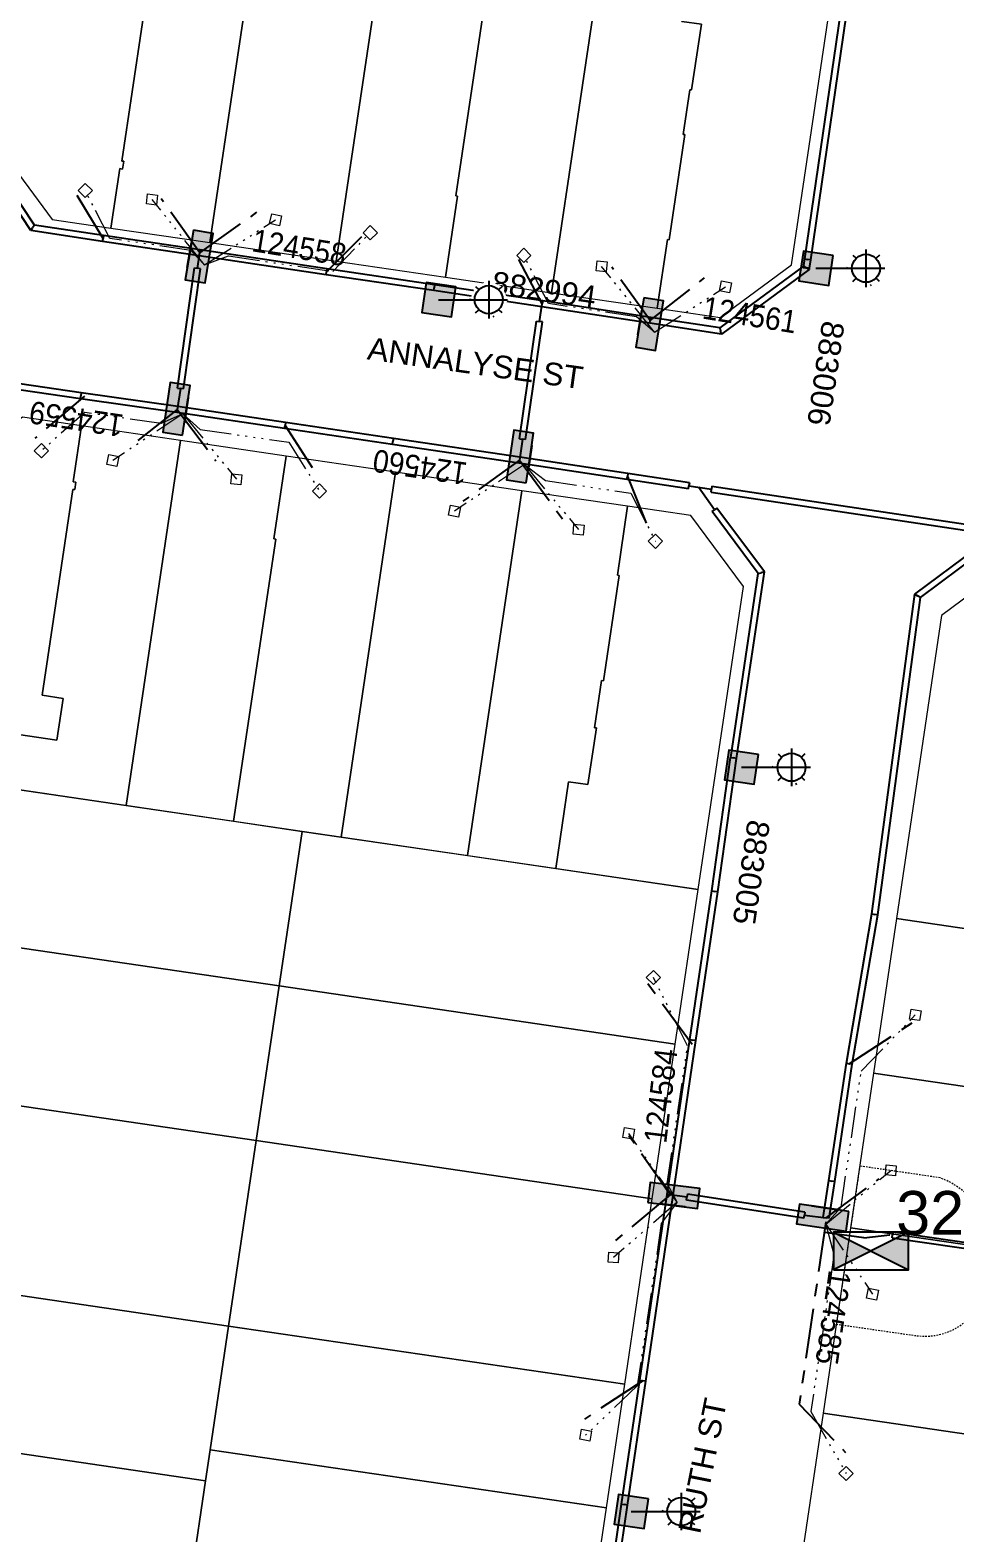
# Model space of a CAD drawing. Header units: metres. Extents: x 302924 to 306036, y 6267404 to 6269261.
# Drawn here: x 303997 to 304070.9, y 6268404.1 to 6268524.1 of the extents above; entities that cross this region are included whole.
import ezdxf
from ezdxf.enums import TextEntityAlignment as Align

# ---------------------------------------------------------------- set-up
doc = ezdxf.new("R2010")
doc.units = ezdxf.units.M
doc.set_wipeout_variables(frame=1)
for name, pattern in [('Cable Exist UG', [7, 4, -1, 1, -1]), ('DASHED', [19.05, 12.7, -6.35]), ('DOT', [6.35, 0, -6.35]), ('HIDDEN2', [0.1875, 0.125, -0.0625]), ('PHANTOMX2', [5.6, 2.5, -0.5, 0.15, -0.5, 0.15, -0.5, 0.15, -0.5, 0.15, -0.5])]:
    doc.linetypes.add(name, pattern=pattern)
doc.layers.get('0').update_dxf_attribs({"color": 6})
for name, color, linetype, lineweight in [('Cadastre Land Parcels_SP_EXT', 118, 'Continuous', 15), ('Cadastre Other Property_SP_EXT', 138, 'DASHED', 15), ('Cadastre Road Names_SP_HV_LV_SL_EXT', 211, 'Continuous', 15), ('Services_SP_EXT', 42, 'PHANTOMX2', 20)]:
    doc.layers.add(name, color=color, linetype=linetype, lineweight=lineweight)
for name, color, linetype in [('Duct_SP_EXT', 30, 'Continuous'), ('Equip_SP_SL_EXT', 7, 'Continuous'), ('Sub_SP_EXT', 7, 'Continuous'), ('SupportsUG_SP_LV_EXT', 7, 'Continuous'), ('SupportsUG_SP_LV_SL_EXT', 7, 'Continuous'), ('Trench_SP_EXT', 7, 'Continuous')]:
    doc.layers.add(name, color=color, linetype=linetype)
doc.styles.add('COLUMN_LABEL', font='arial.ttf', dxfattribs={"height": 2})
doc.styles.add('POLE_LABEL', font='arial.ttf', dxfattribs={"height": 2})
doc.styles.add('SL_LABEL', font='arial.ttf', dxfattribs={"height": 2})
doc.styles.get("Standard").update_dxf_attribs({"font": 'arial.ttf'})

# ---------------------------------------------------------------- blocks, each defined once
blk = doc.blocks.new('COLUMN_EXT')
blk.add_hatch(color=256).paths.add_polyline_path([(1.2, 1.2), (-1.2, 1.2), (-1.2, -1.2), (1.2, -1.2)])
blk.add_lwpolyline([(-1.2, 1.2), (-1.2, -1.2), (1.2, -1.2), (1.2, 1.2)], close=True)
at = {"style": 'COLUMN_LABEL', "width": 0.9, "flags": 8}
blk.add_attdef('ASSET_NUM', text='', height=1.8, rotation=360, dxfattribs=at).set_placement((4, 2), align=Align.MIDDLE_LEFT)
at = {"flags": 1}
blk.add_attdef('Z', (-2.35, -1.81), '', height=0.2, rotation=270, dxfattribs=at)
at = {"flags": 9}
for tag, p in [('NOTES', (-2, -1.81)), ('SUBURB', (-1.8, -1.81)), ('STREETNAME', (-1.6, -1.81)), ('LOCATION', (-1.4, -1.81)), ('LEGEND', (-1.2, -1.81)), ('USAGE', (-1, -1.81)), ('STATE', (-0.8, -1.81)), ('OWNED_BY', (-0.6, -1.81)), ('COLUMN_TYPE', (-0.4, -1.81))]:
    blk.add_attdef(tag, text='', height=0.2, rotation=270, dxfattribs=at).set_placement(p, align=Align.MIDDLE_LEFT)
for tag, style, p in [('STREET_CODE', 'COLUMN_LABEL', (-0.2, -1.81)), ('STRUCTURE_PLANT_NUMBER', 'POLE_LABEL', (0.03, -1.81))]:
    blk.add_attdef(tag, text='', height=0.2, rotation=270, dxfattribs=dict(at, style=style)).set_placement(p, align=Align.MIDDLE_LEFT)
blk = doc.blocks.new('SL_LANTERN_EXT')
at = {"style": 'SL_LABEL', "flags": 9}
blk.add_attdef('STREET_CODE', text='', height=0.001, rotation=270, dxfattribs=at).set_placement((0, 0), align=Align.MIDDLE_LEFT)
at = {"flags": 9}
for tag in ['CONSTRUCTED_VOLTAGE', 'CONTROL_TYPE', 'LANTERN_PURPOSE', 'LANTERN_TYPE', 'NO_PHASES', 'OPERATING_VOLTAGE', 'ORIENTATION', 'OWNED_BY', 'STATE', 'USAGE', 'CEXIST', 'CNEW', 'CNUMBER', 'CREMOVE', 'CREPLACE', 'LKINGHEIGHT', 'LBRACKET', 'LBRACKETVOCAB', 'LCATEGORY', 'LCHARGE1', 'LCHARGE1PERCENT', 'LCHARGE2', 'LCHARGE2PERCENT', 'LCHARGE3', 'LCHARGE3PERCENT', 'LEXIST', 'LLAMP', 'LLAMPVOCAB', 'LMAST', 'LMASTVOCAB', 'LNEW', 'LANTNUMBER', 'LOUTREACH', 'LOUTREACHVOCAB', 'LRATECODE', 'LREMOVE', 'LREPLACE', 'LTYPE', 'LTYPEVOCAB', 'LEGEND', 'SUBURB', 'STREETNAME', 'LOCATION', 'NOTES', 'MAINTAINED_BY']:
    blk.add_attdef(tag, text='', height=0.01, rotation=270, dxfattribs=at).set_placement((-0.01, 0), align=Align.MIDDLE_LEFT)
for tag, height, flags in [('OPERATED_BY', 0.01, 9), ('Z', 0.001, 1)]:
    blk.add_attdef(tag, (-0.01, 0), '', height=height, rotation=270, dxfattribs=dict(flags=flags))
at = {"flags": 8}
blk.add_attdef('LNUMBER', text='', height=1, dxfattribs=at).set_placement((7, -1), align=Align.MIDDLE_LEFT)
at = {"linetype": 'DOT'}
blk.add_wipeout([(2.5, 0), (2.93, 1.06), (3.99, 1.5), (5.06, 1.06), (5.5, 0), (5.06, -1.06), (3.99, -1.5), (2.93, -1.06)], dxfattribs=at)
for p, q in [((3.99, 1.5), (3.99, -1.5)), ((3.99, 1.5), (3.99, 1.12)), ((-0.01, 0), (2.87, 0)), ((2.93, 1.06), (3.2, 0.8)), ((5.06, 1.06), (4.79, 0.8)), ((2.5, 0), (5.5, 0)), ((2.93, -1.06), (3.2, -0.8)), ((3.99, -1.13), (3.99, -1.5)), ((5.06, -1.06), (4.79, -0.8)), ((5.12, 0), (5.5, 0))]:
    blk.add_line(p, q)
at = {"linetype": 'DOT', "flags": 128}
blk.add_lwpolyline([(2.5, 0), (2.93, 1.06), (3.99, 1.5), (5.06, 1.06), (5.5, 0), (5.06, -1.06), (3.99, -1.5), (2.93, -1.06), (2.5, 0)], close=True, dxfattribs=at)
blk.add_circle((3.99, 0), 1.12)
blk = doc.blocks.new('CCP_EXT')
blk.add_lwpolyline([(-0.57, 0), (0, 0.57), (0.57, 0), (0, -0.57), (-0.57, 0)])
at = {"flags": 9}
for tag in ['CCP_TYPE', 'CONSTRUCTED_VOLTAGE', 'NO_PHASES', 'OPERATING_VOLTAGE', 'ORIENTATION', 'OWNED_BY', 'USAGE', 'LEGEND', 'LIFE_SUPPORT', 'STATE', 'NOTES']:
    blk.add_attdef(tag, text='', height=0.01, dxfattribs=at).set_placement((0, 0), align=Align.MIDDLE_LEFT)
at = {"flags": 1}
blk.add_attdef('Z', (0, 0), '', height=0.01, dxfattribs=at)
blk = doc.blocks.new('PILLAR_EXT')
at = {"layer": 'SupportsUG_SP_LV_EXT', "linetype": 'Continuous'}
h = blk.add_hatch(color=256, dxfattribs=at)
h.dxf.hatch_style = 1
h.paths.add_polyline_path([(-0.8, 0), (-0.8, 2), (0.8, 2), (0.8, 0)])
h = blk.add_hatch(color=256, dxfattribs=at)
h.dxf.hatch_style = 1
h.paths.add_polyline_path([(-0.8, -2), (-0.8, 0), (0.8, 0), (0.8, -2)])
blk.add_lwpolyline([(-0.8, 2), (-0.8, -1), (-0.8, 1), (-0.8, -2), (0.8, -2), (0.8, 2)], close=True)
at = {"width": 0.9}
blk.add_attdef('ASSET_NUM', text='', height=1.8, rotation=360, dxfattribs=at).set_placement((4, 2), align=Align.MIDDLE_LEFT)
for tag, flags, p in [('OWNED_BY', 9, (-0.2, 0)), ('STREETNAME', 9, (-0.18, 0)), ('SUBURB', 1, (-0.16, 0)), ('PARENT', 9, (-0.14, 0)), ('NOTES', 9, (-0.13, 0)), ('LOCATION', 9, (-0.11, 0)), ('LEGEND', 9, (-0.09, 0)), ('SUPPORT_TYPE', 9, (-0.07, 0)), ('USAGE', 9, (-0.06, 0)), ('STATE', 9, (-0.03, 0))]:
    blk.add_attdef(tag, text='', height=0.01, rotation=270, dxfattribs=dict(flags=flags)).set_placement(p, align=Align.CENTER)
blk = doc.blocks.new('SUB_PADMOUNT_EXT')
h = blk.add_hatch(color=256)
h.dxf.hatch_style = 1
h.paths.add_polyline_path([(-3, 1.5), (-3, -1.5), (0, 0)])
h = blk.add_hatch(color=256)
h.dxf.hatch_style = 1
h.paths.add_polyline_path([(3, 1.5), (0, 0), (3, -1.5)])
for p, q in [((-3, 1.5), (3, -1.5)), ((3, 1.5), (-3, -1.5))]:
    blk.add_line(p, q)
at = {"linetype": 'Continuous'}
blk.add_lwpolyline([(-3, -1.5), (3, -1.5), (3, 1.5), (-3, 1.5)], close=True, dxfattribs=at)
at = {"flags": 8}
blk.add_attdef('ASSET_NUM', text='', height=2.5, dxfattribs=at).set_placement((0, 5), align=Align.MIDDLE_CENTER)
for tag, flags, p in [('STREET_CODE', 9, (1.5, 0)), ('OPERATING_VOLTAGE', 9, (1.5, -0.4)), ('ORIENTATION', 9, (1.5, -0.6)), ('OWNED_BY', 9, (1.5, -0.8)), ('OPERATED_BY', 9, (1.5, -1)), ('NO_PHASES', 9, (1.5, -0.2)), ('MAINTAINED_BY', 9, (1.5, -1.2)), ('CONSTRUCTED_VOLTAGE', 9, (1.5, -1.4)), ('SECONDARY_VOLTAGE', 9, (1.5, -1.6)), ('STATE', 9, (1.5, -1.8)), ('SUBSTATION_TYPE', 9, (1.5, -2.2)), ('PARENT', 9, (1.5, -2)), ('USAGE', 9, (1.5, -2.4)), ('SUBURB', 9, (1.5, -2.8)), ('STREETNAME', 9, (1.5, -3)), ('Z', 1, (1.5, -3.6)), ('LEGEND', 9, (1.5, -2.6)), ('LOCATION', 9, (1.5, -3.2)), ('NOTES', 9, (1.5, -3.4))]:
    blk.add_attdef(tag, text='', height=0.2, dxfattribs=dict(flags=flags)).set_placement(p, align=Align.MIDDLE_LEFT)

msp = doc.modelspace()

# ---------------------------------------------------------------- linework, layer by layer
at = {"layer": 'Cadastre Land Parcels_SP_EXT', "linetype": 'Continuous'}
for points in [[(304015.8214, 6268536.7893), (303998.2688, 6268539.3685), (303997.6279, 6268535.0659), (304009.0126, 6268533.3937), (304008.5133, 6268530.0498), (304006.8476, 6268530.2941), (304004.3705, 6268513.6623), (304004.514, 6268513.6415), (304004.4227, 6268513.0289), (304004.205, 6268513.0612), (304003.4968, 6268508.3147), (304011.4031, 6268507.153), (304015.8214, 6268536.7893)], [(304025.9012, 6268535.3071), (304015.8214, 6268536.7893), (304011.4031, 6268507.153), (304021.4838, 6268505.6708), (304025.9012, 6268535.3071)], [(304009.0126, 6268533.3937), (303997.6279, 6268535.0659), (303994.5881, 6268514.6703), (303998.793, 6268509.0059), (304003.4968, 6268508.3147), (304004.205, 6268513.0612), (304004.4227, 6268513.0289), (304004.514, 6268513.6415), (304004.3705, 6268513.6623), (304006.8476, 6268530.2941), (304008.5133, 6268530.0498), (304009.0126, 6268533.3937)], [(304031.1842, 6268510.8592), (304031.0408, 6268510.8791), (304034.4944, 6268534.0451), (304029.8939, 6268534.7206), (304025.9012, 6268535.3071), (304021.4838, 6268505.6708), (304030.2196, 6268504.3868), (304031.1842, 6268510.8592)], [(304043.0877, 6268532.7821), (304034.4944, 6268534.0451), (304031.0408, 6268510.8791), (304031.1842, 6268510.8592), (304030.2196, 6268504.3868), (304038.6703, 6268503.1448), (304043.0877, 6268532.7821)], [(304050.6469, 6268524.5838), (304049.1003, 6268524.8117), (304050.1344, 6268531.7469), (304043.0877, 6268532.7821), (304038.6703, 6268503.1448), (304047.1201, 6268501.9036), (304047.9379, 6268507.3864), (304048.0812, 6268507.3655), (304049.3346, 6268515.7721), (304049.1912, 6268515.7931), (304049.7223, 6268519.3644), (304049.8657, 6268519.3435), (304050.6469, 6268524.5838)], [(304061.519, 6268530.0736), (304050.1344, 6268531.7469), (304049.1003, 6268524.8117), (304050.6469, 6268524.5838), (304049.8657, 6268519.3435), (304049.7223, 6268519.3644), (304049.1912, 6268515.7931), (304049.3346, 6268515.7721), (304048.0812, 6268507.3655), (304047.9379, 6268507.3864), (304047.1201, 6268501.9036), (304052.16, 6268501.1625), (304057.8373, 6268505.3754), (304061.519, 6268530.0736)], [(304000.6926, 6268488.0173), (304000.4759, 6268488.0497), (304001.1401, 6268492.505), (303996.4355, 6268493.1962), (303990.7589, 6268488.9844), (303987.7929, 6268469.0825), (303999.1783, 6268467.4092), (303999.6766, 6268470.7531), (303998.0109, 6268470.9975), (304000.4609, 6268487.4457), (304000.6042, 6268487.4248), (304000.6926, 6268488.0173)], [(304009.0456, 6268491.3432), (304001.1401, 6268492.505), (304000.4759, 6268488.0497), (304000.6926, 6268488.0173), (304000.6042, 6268487.4248), (304000.4609, 6268487.4457), (303998.0109, 6268470.9975), (303999.6766, 6268470.7531), (303999.1783, 6268467.4092), (303987.7929, 6268469.0825), (303987.1513, 6268464.7798), (304004.702, 6268462.2007), (304009.0456, 6268491.3432)], [(304016.6523, 6268483.4602), (304016.5089, 6268483.4812), (304017.4954, 6268490.1021), (304009.0456, 6268491.3432), (304004.702, 6268462.2007), (304013.2952, 6268460.9377), (304016.6523, 6268483.4602)], [(304026.232, 6268488.8181), (304017.4954, 6268490.1021), (304016.5089, 6268483.4812), (304016.6523, 6268483.4602), (304013.2952, 6268460.9377), (304018.7753, 6268460.132), (304021.8884, 6268459.6746), (304026.232, 6268488.8181)], [(304036.3118, 6268487.337), (304026.232, 6268488.8181), (304021.8884, 6268459.6746), (304031.9682, 6268458.1935), (304036.3118, 6268487.337)], [(304044.0829, 6268480.5603), (304043.9403, 6268480.5812), (304044.7616, 6268486.0959), (304036.3118, 6268487.337), (304031.9682, 6268458.1935), (304039.0149, 6268457.1583), (304040.0481, 6268464.0936), (304041.5946, 6268463.8657), (304042.2684, 6268468.3848), (304042.1251, 6268468.4056), (304042.6863, 6268472.1696), (304042.8297, 6268472.1486), (304044.0829, 6268480.5603)], [(304054.0072, 6268479.6895), (304049.8023, 6268485.3548), (304044.7616, 6268486.0959), (304043.9403, 6268480.5812), (304044.0829, 6268480.5603), (304042.8297, 6268472.1486), (304042.6863, 6268472.1696), (304042.1251, 6268468.4056), (304042.2684, 6268468.3848), (304041.5946, 6268463.8657), (304040.0481, 6268464.0936), (304039.0149, 6268457.1583), (304050.3993, 6268455.485), (304054.0072, 6268479.6895)], [(304086.0594, 6268480.0289), (304075.502, 6268481.5789), (304069.8255, 6268477.3661), (304066.2275, 6268453.1649), (304081.7471, 6268450.893), (304086.0594, 6268480.0289)], [(304018.7753, 6268460.132), (303987.1513, 6268464.7798), (303985.3105, 6268452.4297), (304016.9353, 6268447.7829), (304018.7753, 6268460.132)], [(304050.3993, 6268455.485), (304018.7753, 6268460.132), (304016.9353, 6268447.7829), (304048.5602, 6268443.1369), (304050.3993, 6268455.485)], [(304016.9353, 6268447.7829), (303985.3105, 6268452.4297), (303983.4706, 6268440.0816), (304015.0955, 6268435.4348), (304016.9353, 6268447.7829)], [(304100.8641, 6268448.0951), (304094.1194, 6268449.0828), (304081.7471, 6268450.893), (304066.2275, 6268453.1649), (304064.3999, 6268440.819), (304099.0364, 6268435.7502), (304100.8641, 6268448.0951)], [(304048.5602, 6268443.1369), (304016.9353, 6268447.7829), (304015.0955, 6268435.4348), (304046.7327, 6268430.7901), (304048.5602, 6268443.1369)], [(304015.0955, 6268435.4348), (303983.4706, 6268440.0816), (303981.2616, 6268425.2624), (304012.8863, 6268420.6156), (304015.0955, 6268435.4348)], [(304099.0364, 6268435.7502), (304064.3999, 6268440.819), (304062.5715, 6268428.4731), (304097.2096, 6268423.4044), (304099.0364, 6268435.7502)], [(304046.7327, 6268430.7901), (304015.0955, 6268435.4348), (304012.8863, 6268420.6156), (304044.54, 6268415.9762), (304046.7327, 6268430.7901)], [(304097.2096, 6268423.4044), (304062.5715, 6268428.4731), (304060.378, 6268413.6582), (304095.0162, 6268408.5895), (304097.2096, 6268423.4044)], [(304011.4139, 6268410.7365), (304012.8863, 6268420.6156), (303981.2616, 6268425.2624), (303979.4217, 6268412.9133), (304011.0464, 6268408.2665), (304011.4139, 6268410.7365)], [(304044.54, 6268415.9762), (304012.8863, 6268420.6156), (304011.4139, 6268410.7365), (304043.0775, 6268406.0993), (304044.54, 6268415.9762)], [(304009.9448, 6268400.8575), (304011.0464, 6268408.2665), (303979.4217, 6268412.9133), (303977.9493, 6268403.0342), (304009.5798, 6268398.3885), (304009.9448, 6268400.8575)], [(304095.0162, 6268408.5895), (304060.378, 6268413.6582), (304058.5504, 6268401.3134), (304093.1893, 6268396.2447), (304095.0162, 6268408.5895)], [(304043.0775, 6268406.0993), (304011.4139, 6268410.7365), (304011.0464, 6268408.2665), (304009.9448, 6268400.8575), (304041.6157, 6268396.2235), (304043.0775, 6268406.0993)]]:
    msp.add_lwpolyline(points, close=True, dxfattribs=at)
at = {"layer": 'Cadastre Other Property_SP_EXT', "linetype": 'HIDDEN2'}
msp.add_lwpolyline([(304063.301, 6268433.3989), (304061.4314, 6268420.7724), (304067.8615, 6268419.8475), (304067.8615, 6268419.8475, 0.40095617), (304073.535, 6268424.0661), (304073.535, 6268424.0661), (304073.8105, 6268425.768), (304131.8379, 6268417.3614), (304131.978, 6268418.3064), (304073.9319, 6268426.8107), (304073.9319, 6268426.8107, 0.29634597), (304069.7166, 6268432.4603), (304069.7166, 6268432.4603), (304063.301, 6268433.3989)], format="xyb", close=True, dxfattribs=at)
at = {"layer": 'Duct_SP_EXT'}
for p, q in [((304063.9505, 6268540.6354), (304058.8792, 6268505.8475)), ((304064.4255, 6268540.5662), (304059.3541, 6268505.7783)), ((303997.0965, 6268508.1092), (303992.1801, 6268515.544)), ((303997.379, 6268508.5522), (303992.6817, 6268515.6557)), ((303997.379, 6268508.5522), (303997.2377, 6268508.3307)), ((304002.9033, 6268507.7235), (303997.379, 6268508.5522)), ((303997.0965, 6268508.1092), (303997.2377, 6268508.3307)), ((304002.8321, 6268507.2488), (303997.0965, 6268508.1092)), ((304002.8321, 6268507.2488), (304002.8677, 6268507.4862)), ((304002.8321, 6268507.2488), (304002.8677, 6268507.4862)), ((304002.9033, 6268507.7235), (304002.8677, 6268507.4862)), ((304002.9033, 6268507.7235), (304002.8677, 6268507.4862)), ((304010.6222, 6268506.5647), (304002.9033, 6268507.7235)), ((304010.5509, 6268506.0901), (304002.8321, 6268507.2488)), ((304010.5509, 6268506.0901), (304010.5865, 6268506.3274)), ((304010.551, 6268506.0901), (304010.5865, 6268506.3274)), ((304010.6221, 6268506.5648), (304010.5865, 6268506.3274)), ((304010.6222, 6268506.5647), (304010.5865, 6268506.3274)), ((304020.7424, 6268505.0477), (304010.6221, 6268506.5648)), ((304008.8006, 6268495.5349), (304010.1727, 6268505.1309)), ((304009.2757, 6268495.467), (304010.6479, 6268505.0629)), ((304010.1727, 6268505.1309), (304010.4103, 6268505.0969)), ((304010.6479, 6268505.0629), (304010.4103, 6268505.0969)), ((304020.6712, 6268504.573), (304010.551, 6268506.0901)), ((304020.7416, 6268505.0478), (304020.7068, 6268504.8104)), ((304020.7424, 6268505.0477), (304020.7068, 6268504.8104)), ((304029.3468, 6268503.7887), (304020.7416, 6268505.0478)), ((304058.8026, 6268505.2694), (304052.1253, 6268500.346)), ((304059.2517, 6268505.0042), (304052.2502, 6268499.8417)), ((304058.8787, 6268505.8444), (304058.7892, 6268505.1683)), ((304058.7892, 6268505.1683), (304058.8026, 6268505.2694)), ((304058.7892, 6268505.1683), (304059.0271, 6268505.1368)), ((304058.8026, 6268505.2694), (304059.0271, 6268505.1368)), ((304058.8787, 6268505.8444), (304059.1167, 6268505.8129)), ((304058.8792, 6268505.8475), (304059.1167, 6268505.8129)), ((304059.2651, 6268505.1053), (304059.0271, 6268505.1368)), ((304059.2517, 6268505.0042), (304059.0271, 6268505.1368)), ((304059.3546, 6268505.7814), (304059.1167, 6268505.8129)), ((304059.3541, 6268505.7783), (304059.1167, 6268505.8129)), ((304059.2651, 6268505.1053), (304059.2517, 6268505.0042)), ((304059.3546, 6268505.7814), (304059.2651, 6268505.1053)), ((304020.6712, 6268504.573), (304020.7068, 6268504.8104)), ((304020.6721, 6268504.5729), (304020.7068, 6268504.8104)), ((304029.2773, 6268503.3137), (304020.6721, 6268504.5729)), ((304029.3468, 6268503.7887), (304029.312, 6268503.5512)), ((304029.3478, 6268503.7885), (304029.312, 6268503.5512)), ((304037.9742, 6268502.4886), (304029.3478, 6268503.7885)), ((304029.2763, 6268503.3139), (304029.312, 6268503.5512)), ((304037.9027, 6268502.0139), (304029.2763, 6268503.3139)), ((304029.2773, 6268503.3137), (304029.312, 6268503.5512)), ((304037.9024, 6268502.0139), (304037.9384, 6268502.2512)), ((304046.5325, 6268500.7055), (304037.9024, 6268502.0139)), ((304037.9027, 6268502.0139), (304037.9384, 6268502.2512)), ((304037.9742, 6268502.4886), (304037.9384, 6268502.2512)), ((304037.9744, 6268502.4885), (304037.9384, 6268502.2512)), ((304046.6045, 6268501.1801), (304037.9744, 6268502.4885)), ((304036.1267, 6268491.4875), (304037.4737, 6268500.8843)), ((304036.6019, 6268491.4194), (304037.9489, 6268500.8162)), ((304037.4737, 6268500.8843), (304037.7113, 6268500.8502)), ((304037.9489, 6268500.8162), (304037.7113, 6268500.8502)), ((304046.5325, 6268500.7055), (304046.5685, 6268500.9428)), ((304046.5327, 6268500.7055), (304046.5685, 6268500.9428)), ((304052.2502, 6268499.8417), (304046.5327, 6268500.7055)), ((304046.6045, 6268501.1801), (304046.5685, 6268500.9428)), ((304046.6044, 6268501.1801), (304046.5685, 6268500.9428)), ((304052.1253, 6268500.346), (304046.6044, 6268501.1801)), ((304052.1253, 6268500.346), (304052.1878, 6268500.0938)), ((304052.2502, 6268499.8417), (304052.1878, 6268500.0938)), ((304001.054, 6268494.6854), (303996.1501, 6268495.4016)), ((304001.1234, 6268495.1604), (303996.2195, 6268495.8766)), ((304008.8006, 6268495.5349), (304009.0381, 6268495.5009)), ((304009.2757, 6268495.467), (304009.0381, 6268495.5009)), ((304001.054, 6268494.6854), (304001.0887, 6268494.9229)), ((304001.0545, 6268494.6853), (304001.0887, 6268494.9229)), ((304008.7609, 6268493.5748), (304001.0545, 6268494.6853)), ((304001.1229, 6268495.1604), (304001.0887, 6268494.9229)), ((304001.1234, 6268495.1604), (304001.0887, 6268494.9229)), ((304008.8293, 6268494.0499), (304001.1229, 6268495.1604)), ((304008.7601, 6268493.5749), (304008.7951, 6268493.8123)), ((304017.3659, 6268492.3064), (304008.7601, 6268493.5749)), ((304008.7609, 6268493.5748), (304008.7951, 6268493.8123)), ((304008.8293, 6268494.0499), (304008.7951, 6268493.8123)), ((304008.8301, 6268494.0498), (304008.7951, 6268493.8123)), ((304017.4359, 6268492.7812), (304008.8301, 6268494.0498)), ((304017.3656, 6268492.3064), (304017.4009, 6268492.5438)), ((304025.9817, 6268491.0258), (304017.3656, 6268492.3064)), ((304017.3659, 6268492.3064), (304017.4009, 6268492.5438)), ((304017.4359, 6268492.7812), (304017.4009, 6268492.5438)), ((304017.4362, 6268492.7812), (304017.4009, 6268492.5438)), ((304026.0521, 6268491.5006), (304017.4362, 6268492.7812)), ((304025.9817, 6268491.0258), (304026.0169, 6268491.2632)), ((304036.0829, 6268489.5312), (304025.9817, 6268491.0258)), ((304026.0521, 6268491.5006), (304026.0169, 6268491.2632)), ((304036.1531, 6268490.0061), (304026.0521, 6268491.5006)), ((304036.1267, 6268491.4875), (304036.3643, 6268491.4534)), ((304036.6019, 6268491.4194), (304036.3643, 6268491.4534)), ((304036.0822, 6268489.5313), (304036.118, 6268489.7686)), ((304044.709, 6268488.2309), (304036.0822, 6268489.5313)), ((304036.0829, 6268489.5312), (304036.118, 6268489.7686)), ((304036.1531, 6268490.0061), (304036.118, 6268489.7686)), ((304036.1538, 6268490.006), (304036.118, 6268489.7686)), ((304044.7805, 6268488.7055), (304036.1538, 6268490.006)), ((304044.709, 6268488.2309), (304044.7447, 6268488.4682)), ((304044.7092, 6268488.2308), (304044.7447, 6268488.4682)), ((304049.6221, 6268487.4943), (304044.7092, 6268488.2308)), ((304044.7803, 6268488.7055), (304044.7447, 6268488.4682)), ((304044.7805, 6268488.7055), (304044.7447, 6268488.4682)), ((304049.6932, 6268487.969), (304044.7803, 6268488.7055)), ((304049.6221, 6268487.4943), (304049.6576, 6268487.7317)), ((304049.6932, 6268487.969), (304049.6576, 6268487.7317)), ((304051.4244, 6268487.2156), (304051.46, 6268487.453)), ((304051.4244, 6268487.2156), (304073.2681, 6268483.9406)), ((304051.4955, 6268487.6903), (304051.46, 6268487.453)), ((304051.4955, 6268487.6903), (304073.3393, 6268484.4153)), ((304051.4992, 6268485.6629), (304051.6916, 6268485.8064)), ((304051.884, 6268485.9498), (304051.6916, 6268485.8064)), ((304055.6881, 6268480.8475), (304051.884, 6268485.9498)), ((304055.1839, 6268480.7208), (304051.4992, 6268485.6629)), ((304067.6963, 6268479.0647), (304072.5752, 6268482.702)), ((304068.1452, 6268478.8006), (304072.8621, 6268482.3171)), ((304052.9894, 6268466.0246), (304055.1839, 6268480.7208)), ((304053.4641, 6268465.9537), (304055.6881, 6268480.8475)), ((304055.1839, 6268480.7208), (304055.436, 6268480.7842)), ((304055.6881, 6268480.8475), (304055.436, 6268480.7842)), ((304064.2688, 6268453.5313), (304067.6963, 6268479.0647)), ((304064.7434, 6268453.4589), (304068.1452, 6268478.8006)), ((304067.6963, 6268479.0647), (304067.9207, 6268478.9327)), ((304068.1452, 6268478.8006), (304067.9207, 6268478.9327)), ((304051.4929, 6268455.3714), (304052.9891, 6268466.0226)), ((304051.968, 6268455.3029), (304053.4644, 6268465.9558)), ((304052.9891, 6268466.0226), (304053.2267, 6268465.9892)), ((304052.9894, 6268466.0246), (304053.2267, 6268465.9892)), ((304053.4641, 6268465.9537), (304053.2267, 6268465.9892)), ((304053.4644, 6268465.9558), (304053.2267, 6268465.9892)), ((304049.7354, 6268443.4994), (304051.4929, 6268455.3714)), ((304050.2103, 6268443.4291), (304051.968, 6268455.3029)), ((304051.4929, 6268455.3714), (304051.7304, 6268455.3371)), ((304051.968, 6268455.3029), (304051.7304, 6268455.3371)), ((304062.2298, 6268441.6137), (304064.2688, 6268453.5313)), ((304062.7029, 6268441.5327), (304064.7434, 6268453.4589)), ((304064.2688, 6268453.5313), (304064.5061, 6268453.4951)), ((304064.7434, 6268453.4589), (304064.5061, 6268453.4951)), ((304047.9179, 6268431.1327), (304049.7354, 6268443.4992)), ((304048.3928, 6268431.0629), (304050.2103, 6268443.4294)), ((304049.7354, 6268443.4994), (304049.9728, 6268443.4643)), ((304049.7354, 6268443.4992), (304049.9728, 6268443.4643)), ((304050.2103, 6268443.4294), (304049.9728, 6268443.4643)), ((304050.2103, 6268443.4291), (304049.9728, 6268443.4643)), ((304060.8423, 6268432.2352), (304062.229, 6268441.6083)), ((304061.3167, 6268432.162), (304062.7038, 6268441.5381)), ((304062.229, 6268441.6083), (304062.4664, 6268441.5732)), ((304062.2298, 6268441.6137), (304062.4664, 6268441.5732)), ((304062.7038, 6268441.5381), (304062.4664, 6268441.5732)), ((304062.7029, 6268441.5327), (304062.4664, 6268441.5732)), ((304060.3709, 6268429.3029), (304060.8423, 6268432.2352)), ((304060.8423, 6268432.2352), (304061.0795, 6268432.1986)), ((304060.8449, 6268429.2267), (304061.3167, 6268432.162)), ((304061.3167, 6268432.162), (304061.0795, 6268432.1986)), ((304045.7366, 6268416.2905), (304047.9179, 6268431.1327)), ((304046.2115, 6268416.2207), (304048.3928, 6268431.0629)), ((304047.9179, 6268431.1327), (304048.1553, 6268431.0978)), ((304047.9179, 6268431.1327), (304048.1553, 6268431.0978)), ((304048.3928, 6268431.0629), (304048.1553, 6268431.0978)), ((304048.3928, 6268431.0629), (304048.1553, 6268431.0978)), ((304049.4605, 6268430.6668), (304049.4965, 6268430.904)), ((304058.8401, 6268429.2435), (304049.4605, 6268430.6668)), ((304049.5325, 6268431.1413), (304049.4965, 6268430.904)), ((304058.9121, 6268429.7181), (304049.5325, 6268431.1413)), ((304058.8401, 6268429.2435), (304058.8761, 6268429.4808)), ((304058.9121, 6268429.7181), (304058.8761, 6268429.4808)), ((304060.3709, 6268429.3029), (304060.6079, 6268429.2648)), ((304060.8449, 6268429.2267), (304060.6079, 6268429.2648)), ((304065.9437, 6268428.1554), (304065.9092, 6268427.9179)), ((304065.9437, 6268428.1554), (304131.2995, 6268418.6601)), ((304065.8747, 6268427.6804), (304065.9092, 6268427.9179)), ((304065.8747, 6268427.6804), (304131.2305, 6268418.1851)), ((304044.2813, 6268406.3978), (304045.7366, 6268416.2905)), ((304044.7562, 6268406.3279), (304046.2115, 6268416.2207)), ((304045.7366, 6268416.2905), (304045.974, 6268416.2556)), ((304045.7366, 6268416.2905), (304045.974, 6268416.2556)), ((304046.2115, 6268416.2207), (304045.974, 6268416.2556)), ((304046.2115, 6268416.2207), (304045.974, 6268416.2556)), ((304042.8256, 6268396.5067), (304044.2813, 6268406.3978)), ((304043.3005, 6268396.4368), (304044.7562, 6268406.3279)), ((304044.2813, 6268406.3978), (304044.5188, 6268406.3629)), ((304044.2813, 6268406.3978), (304044.5188, 6268406.3629)), ((304044.7562, 6268406.3279), (304044.5188, 6268406.3629)), ((304044.7562, 6268406.3279), (304044.5188, 6268406.3629))]:
    msp.add_line(p, q, dxfattribs=at)
at = {"layer": 'Services_SP_EXT'}
for points in [[(304010.9727, 6268505.3689), (304009.877, 6268506.5266), (304009.877, 6268506.5266), (304003.406, 6268507.4828), (304001.4409, 6268511.3115)], [(304010.9727, 6268505.3689), (304006.7798, 6268510.5915)], [(304010.9727, 6268505.3689), (304016.6474, 6268508.9767)], [(304010.9727, 6268505.3689), (304012.882, 6268506.0835), (304012.882, 6268506.0835), (304021.2255, 6268504.84), (304024.2093, 6268507.9418)], [(304046.9166, 6268499.9851), (304045.475, 6268501.2195), (304045.475, 6268501.2195), (304038.4397, 6268502.2839), (304036.4717, 6268506.1243)], [(304046.9166, 6268499.9851), (304042.685, 6268505.2501)], [(304046.9166, 6268499.9851), (304052.5779, 6268503.621)], [(304009.2414, 6268493.4639), (304007.496, 6268492.7014), (304007.496, 6268492.7014), (304001.3956, 6268493.5851), (303997.9447, 6268490.5234)], [(304009.2414, 6268493.4639), (304003.6391, 6268489.7442)], [(304009.2414, 6268493.4639), (304013.5129, 6268488.2508)], [(304009.2414, 6268493.4639), (304010.6106, 6268492.2287), (304010.6106, 6268492.2287), (304017.6947, 6268491.2049), (304020.1524, 6268487.3026)], [(304036.5358, 6268489.4238), (304030.9314, 6268485.7084)], [(304036.5358, 6268489.4238), (304040.8366, 6268484.2252)], [(304036.5358, 6268489.4238), (304038.2026, 6268488.1614), (304038.2026, 6268488.1614), (304045.0085, 6268487.1364), (304046.975, 6268483.2931)], [(304048.712, 6268430.5056), (304047.9225, 6268432.0061), (304047.9225, 6268432.0061), (304049.5505, 6268442.9964), (304046.8219, 6268448.4607)], [(304060.5944, 6268428.7646), (304061.8062, 6268430.1208), (304061.8062, 6268430.1208), (304063.4124, 6268440.9662), (304067.7318, 6268445.4734)], [(304048.712, 6268430.5056), (304044.8484, 6268436.0111)], [(304060.5944, 6268428.7646), (304065.7809, 6268433.0539)], [(304048.712, 6268430.5056), (304047.451, 6268428.8055), (304047.451, 6268428.8055), (304045.5288, 6268415.8346), (304041.4067, 6268411.9048)], [(304048.712, 6268430.5056), (304043.6407, 6268426.0959)], [(304060.5944, 6268428.7646), (304061.24, 6268426.2706), (304061.24, 6268426.2706), (304059.3922, 6268413.8023), (304062.2049, 6268408.846)], [(304060.5944, 6268428.7646), (304064.3212, 6268423.1687)]]:
    msp.add_lwpolyline(points, dxfattribs=at)
at = {"layer": 'Trench_SP_EXT', "linetype": 'Cable Exist UG'}
for points in [[(304002.8678, 6268507.4862), (304000.5116, 6268511.3754)], [(304010.5866, 6268506.3274), (304007.5089, 6268510.6556)], [(304010.5866, 6268506.3274), (304015.1573, 6268509.571)], [(304020.7068, 6268504.8103), (304024.1318, 6268508.235)], [(304010.4103, 6268505.0969), (304010.5866, 6268506.3274)], [(304046.5685, 6268500.9428), (304043.5073, 6268505.1842)], [(304046.5685, 6268500.9428), (304050.9063, 6268504.3402)], [(304037.7114, 6268500.8502), (304037.9384, 6268502.2513)], [(304009.0381, 6268495.5009), (304008.7952, 6268493.8123)], [(304001.3797, 6268494.8807), (303997.4094, 6268491.5191)], [(304008.7952, 6268493.8123), (304004.9723, 6268490.8276)], [(304008.7952, 6268493.8123), (304011.8818, 6268489.7125)], [(304017.4009, 6268492.5438), (304020.0017, 6268488.4997)], [(304036.3643, 6268491.4534), (304036.118, 6268489.7687)], [(304036.118, 6268489.7687), (304031.5954, 6268486.4876)], [(304036.118, 6268489.7687), (304039.5463, 6268485.0998)], [(304044.7447, 6268488.4682), (304046.3788, 6268484.3845)], [(304049.6576, 6268487.7317), (304051.46, 6268487.4529)], [(304051.6917, 6268485.8064), (304050.4115, 6268487.6151)], [(304049.9218, 6268443.1157), (304046.2281, 6268448.137)], [(304062.4664, 6268441.5732), (304067.4894, 6268444.8453)], [(304048.1554, 6268431.0978), (304044.8626, 6268435.8236)], [(304060.6079, 6268429.2647), (304064.8609, 6268432.3813)], [(304048.1554, 6268431.0978), (304043.7902, 6268427.4547)], [(304049.4964, 6268430.9041), (304048.1554, 6268431.0978)], [(304058.8762, 6268429.4808), (304060.6079, 6268429.2647)], [(304060.5921, 6268428.9333), (304058.4561, 6268414.3925), (304062.1583, 6268410.5208)], [(304063.6325, 6268427.6758), (304060.512, 6268428.0913)], [(304063.6325, 6268427.6758), (304065.6923, 6268427.8944)], [(304045.974, 6268416.2556), (304041.3077, 6268413.1955)]]:
    msp.add_lwpolyline(points, dxfattribs=at)

# ---------------------------------------------------------------- block references
at = {"layer": 'Services_SP_EXT'}
for p in [(304001.441, 6268511.3114), (304024.2092, 6268507.9418), (304036.4717, 6268506.1243), (303997.9447, 6268490.5234), (304020.1524, 6268487.3026), (304046.975, 6268483.2931), (304046.8218, 6268448.4607), (304062.205, 6268408.846)]:
    msp.add_blockref('CCP_EXT', p, dxfattribs=at)
for p, rotation in [((304006.7798, 6268510.5915), 308.7224221591252), ((304016.6474, 6268508.9767), 212.7224225041847), ((304042.685, 6268505.25), 308.8505181141255), ((304052.5779, 6268503.6211), 212.8505179848757), ((304003.6391, 6268489.7443), 33.35971907740384), ((304013.513, 6268488.2509), 129.3597187740707), ((304030.9314, 6268485.7084), 33.64172831431021), ((304040.8366, 6268484.2252), 129.6417282689213), ((304067.7318, 6268445.4734), 36.00000006831309), ((304044.8484, 6268436.0111), 305.1025090675984), ((304065.781, 6268433.0539), 219.6416902689236), ((304043.6407, 6268426.0959), 41.10250856233284), ((304064.3212, 6268423.1688), 123.6416900943374), ((304041.4068, 6268411.9048), 304.604359557998)]:
    msp.add_blockref('CCP_EXT', p, dxfattribs=dict(at, rotation=rotation))
at = {"layer": 'Sub_SP_EXT'}
ref = msp.add_blockref('SUB_PADMOUNT_EXT', (304064.205, 6268426.6078), dxfattribs=at)
ref.add_attrib('ASSET_NUM', '32734', dxfattribs={"layer": '0', "height": 3.5}).set_placement((304066.205, 6268426.8578), align=Align.BOTTOM_LEFT)
at = {"layer": 'SupportsUG_SP_LV_EXT'}
for p, rotation, values in [((304010.544, 6268506.0321), 350.7224223151592, {'ASSET_NUM': '124558'}), ((304046.5256, 6268500.6443), 350.8505177773274, {'ASSET_NUM': '124561'}), ((304008.7211, 6268493.8742), 171.3597186939088, {'ASSET_NUM': '124559'}), ((304036.1616, 6268490.0657), 171.6417284578743, {'ASSET_NUM': '124560'}), ((304048.452, 6268431.0549), 83.10250895488758, {'ASSET_NUM': '124584'}), ((304060.3385, 6268429.2793), 261.6416902256207, {'ASSET_NUM': '124585'})]:
    msp.add_blockref('PILLAR_EXT', p, dxfattribs=dict(at, rotation=rotation)).add_auto_attribs(values)
at = {"layer": 'SupportsUG_SP_LV_SL_EXT'}
ref = msp.add_blockref('COLUMN_EXT', (304059.8078, 6268505.0994), dxfattribs=dict(at, rotation=261.6417266702869))
ref.add_attrib('ASSET_NUM', '883006', dxfattribs={"layer": '0', "height": 1.8, "rotation": 261.641727, "style": 'COLUMN_LABEL'}).set_placement((304061.2051, 6268500.8512), align=Align.MIDDLE_LEFT)
ref = msp.add_blockref('COLUMN_EXT', (304029.6763, 6268502.5925), dxfattribs=dict(at, rotation=351.6417387069054))
ref.add_attrib('ASSET_NUM', '882994', dxfattribs={"layer": '0', "height": 1.8, "rotation": 351.641739, "style": 'COLUMN_LABEL'}).set_placement((304033.9245, 6268503.9898), align=Align.MIDDLE_LEFT)
ref = msp.add_blockref('COLUMN_EXT', (304053.8548, 6268465.2488), dxfattribs=dict(at, rotation=261.6416343872532))
ref.add_attrib('ASSET_NUM', '883005', dxfattribs={"layer": '0', "height": 1.8, "rotation": 261.641634, "style": 'COLUMN_LABEL'}).set_placement((304055.2521, 6268461.0006), align=Align.MIDDLE_LEFT)
ref = msp.add_blockref('COLUMN_EXT', (304045.0556, 6268405.8123), dxfattribs=dict(at, rotation=261.641806182027))
ref.add_attrib('ASSET_NUM', '883004', dxfattribs={"layer": '0', "height": 1.8, "rotation": 261.641806, "style": 'COLUMN_LABEL'}).set_placement((304046.4529, 6268401.5641), align=Align.MIDDLE_LEFT)

# ---------------------------------------------------------------- texts
at = {"layer": 'Cadastre Road Names_SP_HV_LV_SL_EXT'}
msp.add_text('ANNALYSE ST', height=1.8, rotation=352.050641, dxfattribs=at).set_placement((304023.8978, 6268497.832))

# ---------------------------------------------------------------- next in the draw order: block references
at = {"layer": 'Equip_SP_SL_EXT'}
for p in [(304059.8077, 6268505.0994), (304029.6763, 6268502.5925), (304053.8548, 6268465.2488), (304045.0556, 6268405.8123)]:
    msp.add_blockref('SL_LANTERN_EXT', p, dxfattribs=at)

# ---------------------------------------------------------------- next in the draw order: linework, layer by layer
at = {"layer": 'Trench_SP_EXT', "linetype": 'Cable Exist UG'}
msp.add_lwpolyline([(304037.9384, 6268502.2513), (304035.7677, 6268506.3749)], dxfattribs=at)

# ---------------------------------------------------------------- next in the draw order: texts
at = {"layer": 'Cadastre Road Names_SP_HV_LV_SL_EXT'}
msp.add_text('RUTH ST', height=1.8, rotation=78.589017, dxfattribs=at).set_placement((304050.5417, 6268403.9509))

doc.saveas('drawing.dxf')
